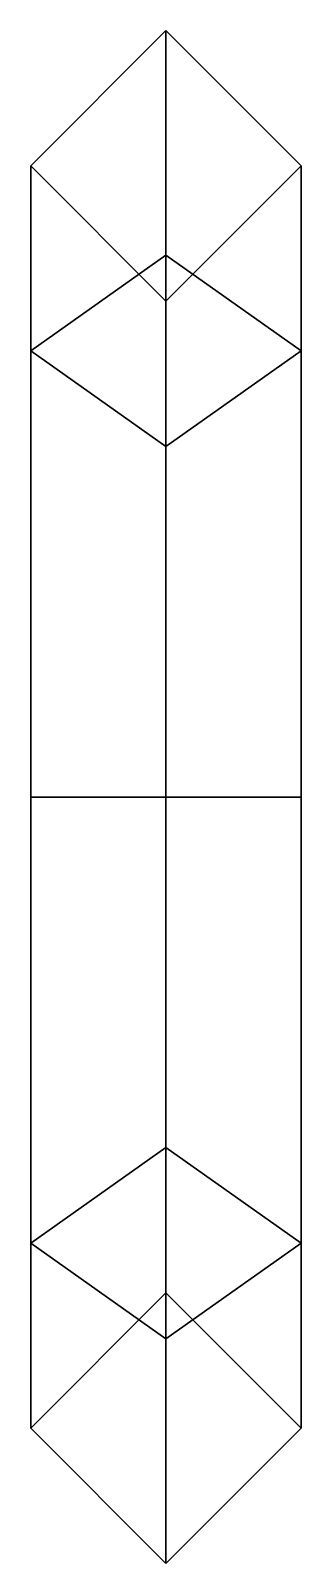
# Model space of a CAD drawing. Extents: x -2.16 to 2.16, y -0.68 to 0.68.
# Drawn here: x -2.16 to -1.92, y -0.68 to 0.68 of the extents above.
import ezdxf

# ---------------------------------------------------------------- set-up
doc = ezdxf.new("R2010")
doc.units = 0
doc.layers.add('WHEELS', color=2, linetype='CONTINUOUS')

msp = doc.modelspace()

# ---------------------------------------------------------------- linework, layer by layer
at = {"layer": 'WHEELS'}
for points in [[(-2.16, 0.56), (-2.04, 0.68), (-2.04, 0.4808, -0.4808), (-2.16, 0.396, -0.396)], [(-2.16, 0.396, 0.396), (-2.04, 0.4808, 0.4808), (-2.04, 0.68), (-2.16, 0.56)], [(-2.04, 0.68), (-1.92, 0.56), (-1.92, 0.396, -0.396), (-2.04, 0.4808, -0.4808)], [(-2.04, 0.4808, 0.4808), (-1.92, 0.396, 0.396), (-1.92, 0.56), (-2.04, 0.68)], [(-2.04, 0.44), (-2.16, 0.56), (-2.16, 0.396, -0.396), (-2.04, 0.3111, -0.3111)], [(-2.04, 0.3111, 0.3111), (-2.16, 0.396, 0.396), (-2.16, 0.56), (-2.04, 0.44)], [(-1.92, 0.56), (-2.04, 0.44), (-2.04, 0.3111, -0.3111), (-1.92, 0.396, -0.396)], [(-1.92, 0.396, 0.396), (-2.04, 0.3111, 0.3111), (-2.04, 0.44), (-1.92, 0.56)], [(-2.16, 0.396, -0.396), (-2.04, 0.4808, -0.4808), (-2.04, 0, -0.68), (-2.16, 0, -0.56)], [(-2.16, 0, 0.56), (-2.04, 0, 0.68), (-2.04, 0.4808, 0.4808), (-2.16, 0.396, 0.396)], [(-2.04, 0.4808, -0.4808), (-1.92, 0.396, -0.396), (-1.92, 0, -0.56), (-2.04, 0, -0.68)], [(-2.04, 0, 0.68), (-1.92, 0, 0.56), (-1.92, 0.396, 0.396), (-2.04, 0.4808, 0.4808)], [(-2.04, -0.3111, -0.3111), (-2.04, -0.44), (-2.04, 0.3111, 0.3111), (-2.04, 0.44)], [(-2.04, 0, -0.44), (-2.04, -0.3111, -0.3111), (-2.04, 0.44), (-2.04, 0.3111, -0.3111)], [(-2.04, 0.3111, -0.3111), (-2.16, 0.396, -0.396), (-2.16, 0, -0.56), (-2.04, 0, -0.44)], [(-2.04, 0, 0.44), (-2.16, 0, 0.56), (-2.16, 0.396, 0.396), (-2.04, 0.3111, 0.3111)], [(-1.92, 0.396, -0.396), (-2.04, 0.3111, -0.3111), (-2.04, 0, -0.44), (-1.92, 0, -0.56)], [(-1.92, 0, 0.56), (-2.04, 0, 0.44), (-2.04, 0.3111, 0.3111), (-1.92, 0.396, 0.396)], [(-2.04, -0.44), (-2.04, -0.3111, 0.3111), (-2.04, 0, 0.44), (-2.04, 0.3111, 0.3111)], [(-2.04, 0, -0.44), (-2.16, 0, -0.56), (-2.16, -0.396, -0.396), (-2.04, -0.3111, -0.3111)], [(-2.16, 0, -0.56), (-2.04, 0, -0.68), (-2.04, -0.4808, -0.4808), (-2.16, -0.396, -0.396)], [(-2.04, -0.3111, 0.3111), (-2.16, -0.396, 0.396), (-2.16, 0, 0.56), (-2.04, 0, 0.44)], [(-2.16, -0.396, 0.396), (-2.04, -0.4808, 0.4808), (-2.04, 0, 0.68), (-2.16, 0, 0.56)], [(-1.92, 0, -0.56), (-2.04, 0, -0.44), (-2.04, -0.3111, -0.3111), (-1.92, -0.396, -0.396)], [(-2.04, 0, -0.68), (-1.92, 0, -0.56), (-1.92, -0.396, -0.396), (-2.04, -0.4808, -0.4808)], [(-1.92, -0.396, 0.396), (-2.04, -0.3111, 0.3111), (-2.04, 0, 0.44), (-1.92, 0, 0.56)], [(-2.04, -0.4808, 0.4808), (-1.92, -0.396, 0.396), (-1.92, 0, 0.56), (-2.04, 0, 0.68)], [(-2.04, -0.3111, -0.3111), (-2.16, -0.396, -0.396), (-2.16, -0.56), (-2.04, -0.44)], [(-2.04, -0.44), (-2.16, -0.56), (-2.16, -0.396, 0.396), (-2.04, -0.3111, 0.3111)], [(-1.92, -0.396, -0.396), (-2.04, -0.3111, -0.3111), (-2.04, -0.44), (-1.92, -0.56)], [(-1.92, -0.56), (-2.04, -0.44), (-2.04, -0.3111, 0.3111), (-1.92, -0.396, 0.396)], [(-2.16, -0.396, -0.396), (-2.04, -0.4808, -0.4808), (-2.04, -0.68), (-2.16, -0.56)], [(-2.16, -0.56), (-2.04, -0.68), (-2.04, -0.4808, 0.4808), (-2.16, -0.396, 0.396)], [(-2.04, -0.4808, -0.4808), (-1.92, -0.396, -0.396), (-1.92, -0.56), (-2.04, -0.68)], [(-2.04, -0.68), (-1.92, -0.56), (-1.92, -0.396, 0.396), (-2.04, -0.4808, 0.4808)]]:
    msp.add_3dface(points, dxfattribs=at)

doc.saveas('drawing.dxf')
